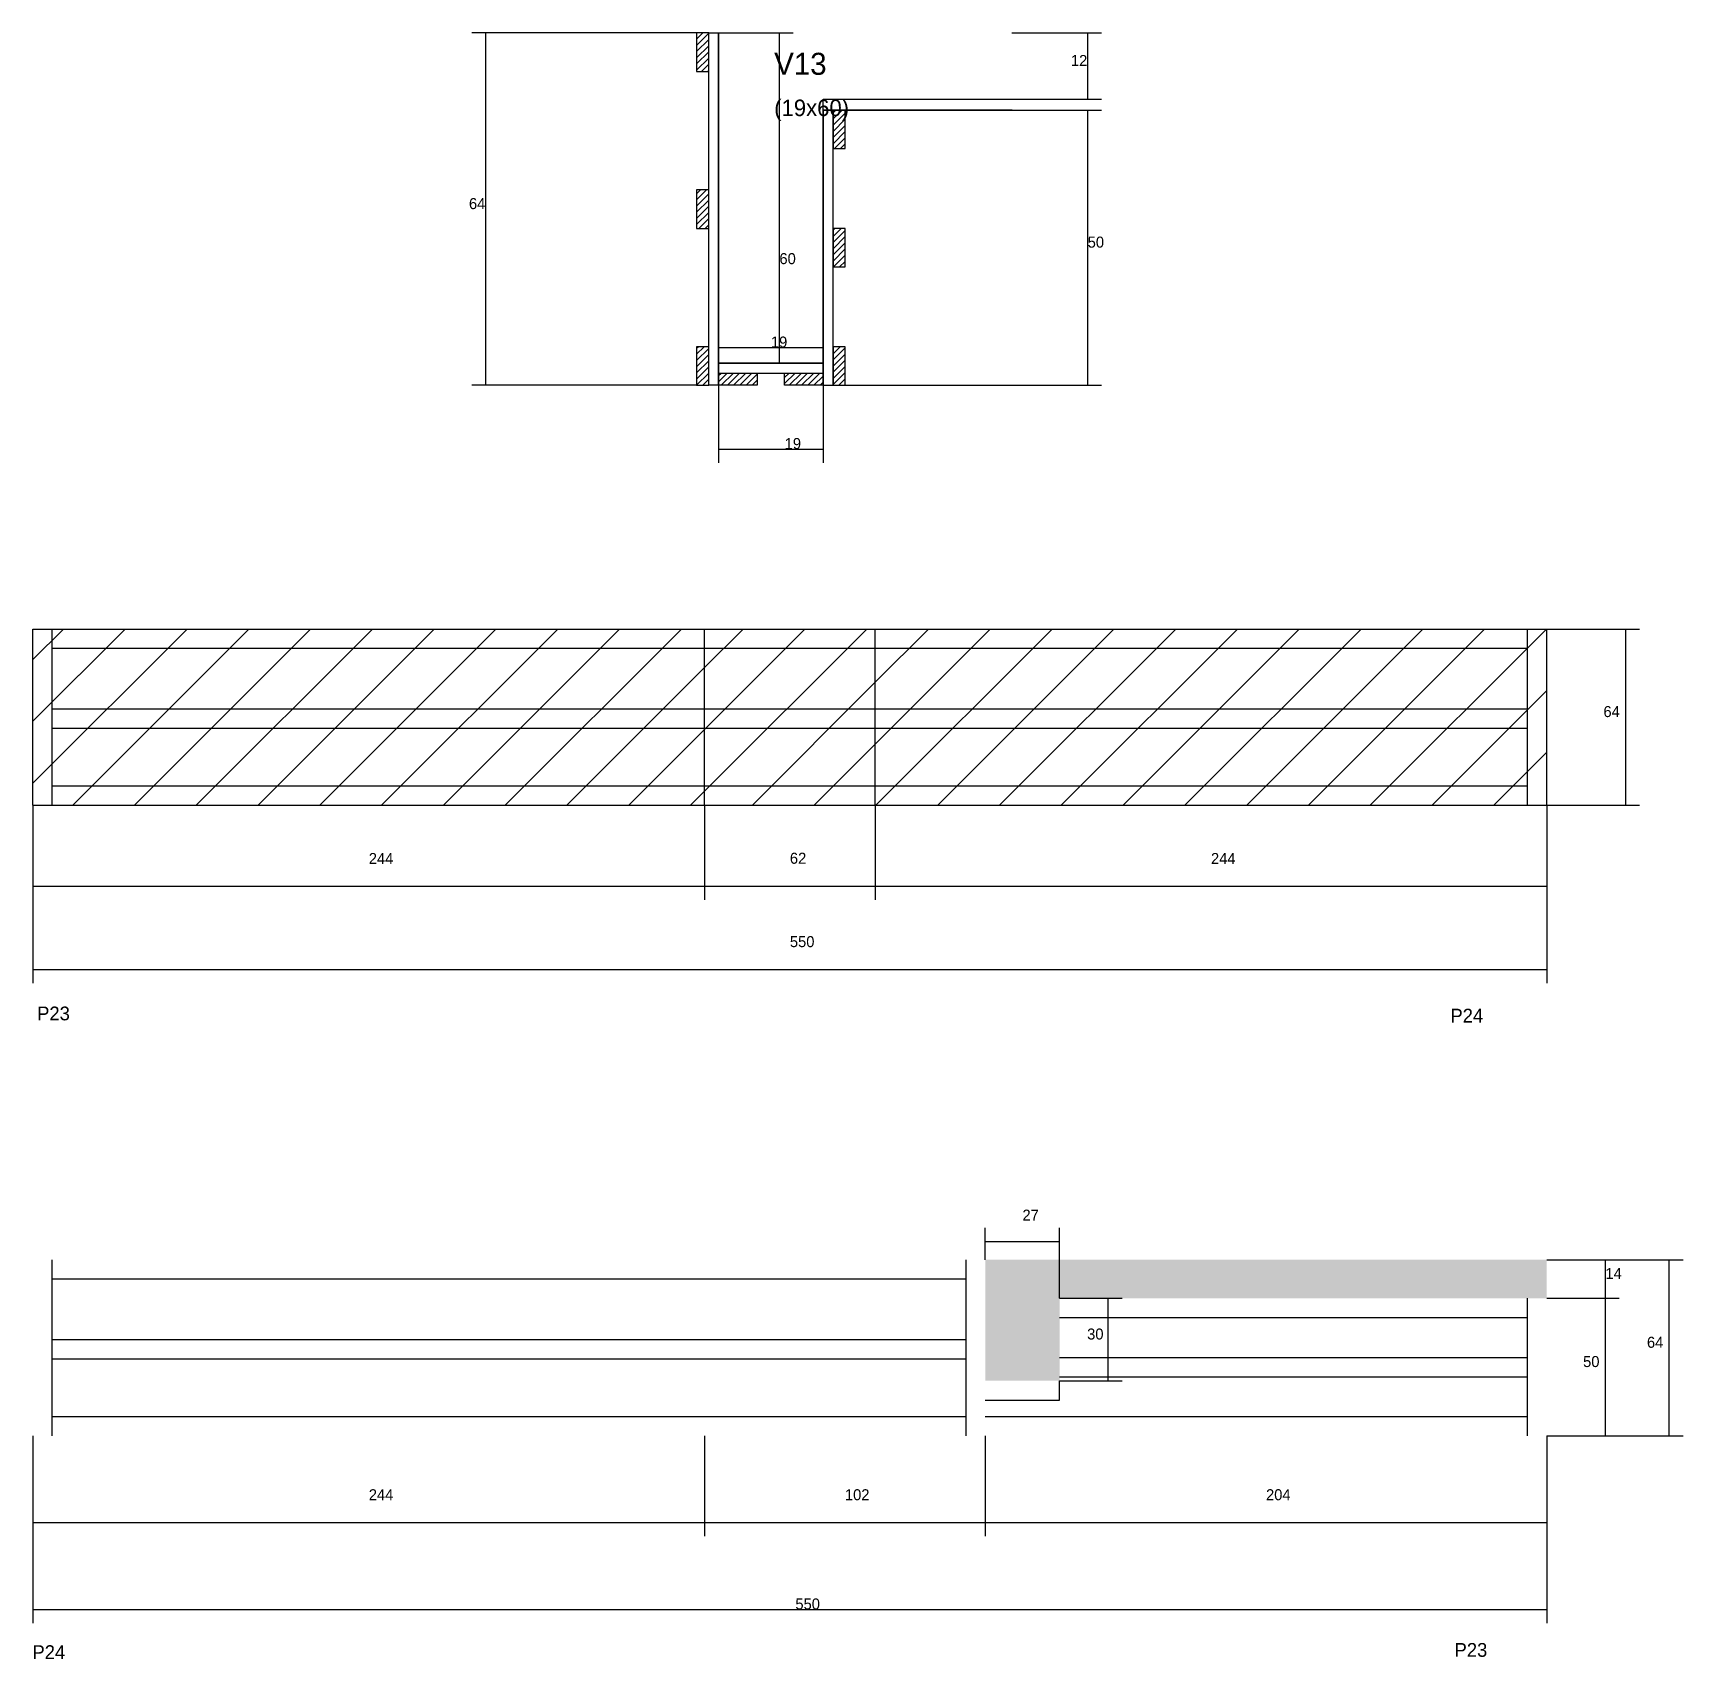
# Model space of a CAD drawing. Header units: metres. Extents: x -9171 to -4659, y 10891 to 12099.
# Drawn here: x -5259 to -4659, y 11508 to 12099 of the extents above; entities that cross this region are included whole.
import ezdxf

# ---------------------------------------------------------------- set-up
doc = ezdxf.new("R2010")
doc.units = ezdxf.units.M
for name, color, linetype in [('COTA', 4, 'Continuous'), ('Cota Seção (2x)', 4, 'Continuous'), ('Hachura', 253, 'Continuous'), ('Madeira', 126, 'Continuous'), ('NOMENCLATURA', 7, 'Continuous'), ('Painéis', 200, 'Continuous'), ('SARR_2.2x7', 40, 'Continuous'), ('Texto Seção', 7, 'Continuous')]:
    doc.layers.add(name, color=color, linetype=linetype)

msp = doc.modelspace()

# ---------------------------------------------------------------- hatches: boundary and pattern name
at = {"layer": 'COTA'}
h = msp.add_hatch(dxfattribs=at)
h.set_pattern_fill('AR-CONC', scale=0.03)
h.paths.add_polyline_path([(-4885.7, 11639), (-4708.7, 11639), (-4708.7, 11653), (-4912.7, 11653), (-4912.7, 11609), (-4885.7, 11609)])
at = {"layer": 'Hachura'}
h = msp.add_hatch(dxfattribs=at)
h.set_pattern_fill('ANSI31', scale=5)
h.paths.add_polyline_path([(-5014.7, 11818.2), (-5014.7, 11882.2), (-5258.7, 11882.2), (-5258.7, 11818.2)])
h = msp.add_hatch(dxfattribs=at)
h.set_pattern_fill('ANSI31', scale=5)
h.paths.add_polyline_path([(-4952.7, 11882.2), (-5014.7, 11882.2), (-5014.7, 11818.2), (-4952.7, 11818.2)])
h = msp.add_hatch(dxfattribs=at)
h.set_pattern_fill('ANSI31', scale=5)
h.paths.add_polyline_path([(-4952.7, 11882.2), (-4952.7, 11818.2), (-4708.7, 11818.2), (-4708.7, 11882.2)])
at = {"layer": 'Madeira'}
h = msp.add_hatch(dxfattribs=at)
h.set_pattern_fill('ANSI31', scale=0.5)
h.paths.add_polyline_path([(-5017.6, 12098.8), (-5013.2, 12098.8), (-5013.2, 12084.8), (-5017.6, 12084.8)])
h = msp.add_hatch(dxfattribs=at)
h.set_pattern_fill('ANSI31', scale=0.5)
h.paths.add_polyline_path([(-4968, 12070.8), (-4963.6, 12070.8), (-4963.6, 12056.8), (-4968, 12056.8)])
h = msp.add_hatch(dxfattribs=at)
h.set_pattern_fill('ANSI31', scale=0.5)
h.paths.add_polyline_path([(-5017.6, 12041.8), (-5013.2, 12041.8), (-5013.2, 12027.8), (-5017.6, 12027.8)])
h = msp.add_hatch(dxfattribs=at)
h.set_pattern_fill('ANSI31', scale=0.5)
h.paths.add_polyline_path([(-4968, 12027.8), (-4963.6, 12027.8), (-4963.6, 12013.8), (-4968, 12013.8)])
h = msp.add_hatch(dxfattribs=at)
h.set_pattern_fill('ANSI31', scale=0.5)
h.paths.add_polyline_path([(-5017.6, 11984.8), (-5013.2, 11984.8), (-5013.2, 11970.8), (-5017.6, 11970.8)])
h = msp.add_hatch(dxfattribs=at)
h.set_pattern_fill('ANSI31', scale=0.5)
h.paths.add_polyline_path([(-4968, 11984.8), (-4963.6, 11984.8), (-4963.6, 11970.8), (-4968, 11970.8)])
h = msp.add_hatch(dxfattribs=at)
h.set_pattern_fill('ANSI31', scale=0.5)
h.paths.add_polyline_path([(-4995.6, 11975.2), (-4995.6, 11970.8), (-5009.6, 11970.8), (-5009.6, 11975.2)])
h = msp.add_hatch(dxfattribs=at)
h.set_pattern_fill('ANSI31', scale=0.5)
h.paths.add_polyline_path([(-4971.6, 11975.2), (-4971.6, 11970.8), (-4985.6, 11970.8), (-4985.6, 11975.2)])

# ---------------------------------------------------------------- linework, layer by layer
at = {"layer": 'COTA'}
for p, q in [((-5017.6, 12098.8), (-5099.2, 12098.8)), ((-5094.2, 11970.8), (-5094.2, 12098.8)), ((-4903.1, 12098.8), (-4870.5, 12098.8)), ((-4875.5, 12074.8), (-4875.5, 12098.8)), ((-4902.9, 12074.8), (-4870.5, 12074.8)), ((-4902.9, 12070.8), (-4870.5, 12070.8)), ((-4875.5, 11970.8), (-4875.5, 12070.8)), ((-5017.6, 11970.8), (-5099.2, 11970.8)), ((-5009.6, 11970.8), (-5009.6, 11942.6)), ((-4971.6, 11970.8), (-4971.6, 11942.6)), ((-4963.6, 11970.8), (-4870.5, 11970.8)), ((-5009.6, 11947.6), (-4971.6, 11947.6)), ((-4708.7, 11882.2), (-4675, 11882.2)), ((-4680, 11818.2), (-4680, 11882.2)), ((-5258.7, 11818.2), (-5258.7, 11783.8)), ((-5258.7, 11818.2), (-5258.7, 11753.5)), ((-5014.7, 11818.2), (-5014.7, 11783.8)), ((-5014.7, 11818.2), (-5014.7, 11783.8)), ((-4952.7, 11818.2), (-4952.7, 11783.8)), ((-4952.7, 11818.2), (-4952.7, 11783.8)), ((-4708.7, 11818.2), (-4708.7, 11783.8)), ((-4708.7, 11818.2), (-4675, 11818.2)), ((-4708.7, 11818.2), (-4708.7, 11753.5)), ((-5258.7, 11788.8), (-5014.7, 11788.8)), ((-5014.7, 11788.8), (-4952.7, 11788.8)), ((-4952.7, 11788.8), (-4708.7, 11788.8)), ((-5258.7, 11758.5), (-4708.7, 11758.5)), ((-4912.7, 11653), (-4912.7, 11664.6)), ((-4885.7, 11639), (-4885.7, 11664.6)), ((-4912.7, 11659.6), (-4885.7, 11659.6)), ((-4708.7, 11653), (-4682.4, 11653)), ((-4708.7, 11653), (-4659.2, 11653)), ((-4687.4, 11639), (-4687.4, 11653)), ((-4664.2, 11589), (-4664.2, 11653)), ((-4885.7, 11639), (-4863, 11639)), ((-4868, 11609), (-4868, 11639)), ((-4708.7, 11639), (-4682.4, 11639)), ((-4708.7, 11639), (-4682.4, 11639)), ((-4687.4, 11589), (-4687.4, 11639)), ((-4885.7, 11609), (-4863, 11609)), ((-5258.7, 11589), (-5258.7, 11520.9)), ((-5258.7, 11589), (-5258.7, 11552.5)), ((-5014.7, 11589), (-5014.7, 11552.5)), ((-5014.7, 11589), (-5014.7, 11552.5)), ((-4912.7, 11589), (-4912.7, 11552.5)), ((-4912.7, 11589), (-4912.7, 11552.5)), ((-4708.7, 11589), (-4708.7, 11552.5)), ((-4708.7, 11589), (-4708.7, 11520.9)), ((-4708.7, 11589), (-4682.4, 11589)), ((-4708.7, 11589), (-4659.2, 11589)), ((-5258.7, 11557.5), (-5014.7, 11557.5)), ((-5014.7, 11557.5), (-4912.7, 11557.5)), ((-4912.7, 11557.5), (-4708.7, 11557.5)), ((-5258.7, 11525.9), (-4708.7, 11525.9))]:
    msp.add_line(p, q, dxfattribs=at)
at = {"layer": 'Cota Seção (2x)'}
for p, q in [((-5009.6, 12098.8), (-4982.5, 12098.8)), ((-4987.5, 11978.8), (-4987.5, 12098.8)), ((-5009.6, 11978.8), (-5009.6, 11989.5)), ((-5009.6, 11984.5), (-4971.6, 11984.5)), ((-4971.6, 11978.8), (-4971.6, 11989.5)), ((-5009.6, 11978.8), (-4982.5, 11978.8))]:
    msp.add_line(p, q, dxfattribs=at)
at = {"layer": 'Madeira'}
for points in [[(-5017.6, 12098.8), (-5017.6, 12084.8), (-5013.2, 12084.8), (-5013.2, 12098.8)], [(-4968, 12070.8), (-4968, 12056.8), (-4963.6, 12056.8), (-4963.6, 12070.8)], [(-5017.6, 12041.8), (-5017.6, 12027.8), (-5013.2, 12027.8), (-5013.2, 12041.8)], [(-4968, 12027.8), (-4968, 12013.8), (-4963.6, 12013.8), (-4963.6, 12027.8)], [(-5017.6, 11984.8), (-5017.6, 11970.8), (-5013.2, 11970.8), (-5013.2, 11984.8)], [(-4968, 11984.8), (-4968, 11970.8), (-4963.6, 11970.8), (-4963.6, 11984.8)], [(-5009.6, 11975.2), (-4995.6, 11975.2), (-4995.6, 11970.8), (-5009.6, 11970.8)], [(-4985.6, 11975.2), (-4971.6, 11975.2), (-4971.6, 11970.8), (-4985.6, 11970.8)]]:
    msp.add_lwpolyline(points, close=True, dxfattribs=at)
at = {"layer": 'Painéis'}
for p, q in [((-5013.2, 11970.8), (-5013.2, 12098.8)), ((-5009.6, 11970.8), (-5009.6, 12098.8)), ((-4971.6, 12074.8), (-4902.9, 12074.8)), ((-4971.6, 12070.8), (-4971.6, 12074.8)), ((-4971.6, 12070.8), (-4902.9, 12070.8)), ((-4971.6, 11970.8), (-4971.6, 12070.8)), ((-4968, 11970.8), (-4968, 12070.8)), ((-5009.6, 11978.8), (-4971.6, 11978.8)), ((-5009.6, 11975.2), (-5009.6, 11978.8)), ((-5009.6, 11975.2), (-4971.6, 11975.2)), ((-5258.7, 11882.2), (-4708.7, 11882.2)), ((-5258.7, 11818.2), (-5258.7, 11882.2)), ((-5014.7, 11818.2), (-5014.7, 11882.2)), ((-4952.7, 11818.2), (-4952.7, 11882.2)), ((-4708.7, 11818.2), (-4708.7, 11882.2)), ((-5258.7, 11818.2), (-4708.7, 11818.2))]:
    msp.add_line(p, q, dxfattribs=at)
for points in [[(-5013.2, 11970.8), (-5013.2, 12098.8), (-5009.6, 12098.8), (-5009.6, 11970.8)], [(-4968, 11970.8), (-4968, 12070.8), (-4971.6, 12070.8), (-4971.6, 11970.8)], [(-4971.6, 11978.8), (-5009.6, 11978.8), (-5009.6, 11975.2), (-4971.6, 11975.2)]]:
    msp.add_lwpolyline(points, close=True, dxfattribs=at)
msp.add_lwpolyline([(-4902.9, 12070.8), (-4971.6, 12070.8), (-4971.6, 12074.8), (-4902.9, 12074.8)], dxfattribs=at)
at = {"layer": 'SARR_2.2x7'}
for p, q in [((-5251.7, 11818.2), (-5251.7, 11882.2)), ((-4715.7, 11818.2), (-4715.7, 11882.2)), ((-5251.7, 11875.2), (-5014.7, 11875.2)), ((-5014.7, 11875.2), (-4952.7, 11875.2)), ((-4952.7, 11875.2), (-4715.7, 11875.2)), ((-5251.7, 11853.2), (-5014.7, 11853.2)), ((-5014.7, 11853.2), (-4952.7, 11853.2)), ((-4952.7, 11853.2), (-4715.7, 11853.2)), ((-5251.7, 11846.2), (-5014.7, 11846.2)), ((-5014.7, 11846.2), (-4952.7, 11846.2)), ((-4952.7, 11846.2), (-4715.7, 11846.2)), ((-5251.7, 11825.2), (-5014.7, 11825.2)), ((-5014.7, 11825.2), (-4952.7, 11825.2)), ((-4952.7, 11825.2), (-4715.7, 11825.2)), ((-5251.7, 11589), (-5251.7, 11653)), ((-4919.7, 11589), (-4919.7, 11653)), ((-5251.7, 11646), (-5014.7, 11646)), ((-5014.7, 11646), (-4919.7, 11646)), ((-4715.7, 11589), (-4715.7, 11639)), ((-4885.7, 11632), (-4715.7, 11632)), ((-5251.7, 11624), (-5014.7, 11624)), ((-5014.7, 11624), (-4919.7, 11624)), ((-5251.7, 11617), (-5014.7, 11617)), ((-5014.7, 11617), (-4919.7, 11617)), ((-4885.7, 11617.5), (-4715.7, 11617.5)), ((-4885.7, 11610.5), (-4715.7, 11610.5)), ((-4885.7, 11602), (-4885.7, 11609)), ((-4912.7, 11602), (-4885.7, 11602)), ((-5251.7, 11596), (-5014.7, 11596)), ((-5014.7, 11596), (-4919.7, 11596)), ((-4912.7, 11596), (-4715.7, 11596))]:
    msp.add_line(p, q, dxfattribs=at)

# ---------------------------------------------------------------- texts
at = {"layer": 'COTA'}
for s, p in [('12', (-4881.6, 12086.8)), ('64', (-5100.3, 12034.8)), ('50', (-4875.5, 12020.8)), ('19', (-4985.6, 11947.6)), ('64', (-4688.1, 11850.2)), ('244', (-5136.7, 11796.8)), ('62', (-4983.7, 11796.9)), ('244', (-4830.7, 11796.8)), ('550', (-4983.7, 11766.6)), ('27', (-4899.2, 11667.2)), ('14', (-4687.4, 11646)), ('30', (-4875.7, 11624)), ('64', (-4672.3, 11621)), ('50', (-4695.5, 11614)), ('244', (-5136.7, 11565.6)), ('102', (-4963.7, 11565.6)), ('204', (-4810.7, 11565.6)), ('550', (-4981.7, 11525.9))]:
    msp.add_text(s, height=4, dxfattribs=at).set_placement(p)
at = {"layer": 'Cota Seção (2x)'}
for s, p in [('60', (-4987.5, 12014.8)), ('19', (-4990.6, 11984.5))]:
    msp.add_text(s, height=4, dxfattribs=at).set_placement(p)
at = {"layer": 'NOMENCLATURA'}
for s, p in [('P23', (-5257.2, 11740)), ('P24', (-4743.7, 11739.2)), ('P24', (-5258.9, 11507.9)), ('P23', (-4742.2, 11508.7))]:
    msp.add_text(s, height=5, dxfattribs=at).set_placement(p)
at = {"layer": 'Texto Seção'}
for s, height, p in [('V13', 8, (-4989.4, 12083.6)), ('(19x60)', 6, (-4989.4, 12068.6))]:
    msp.add_text(s, height=height, dxfattribs=at).set_placement(p)

doc.saveas('drawing.dxf')
